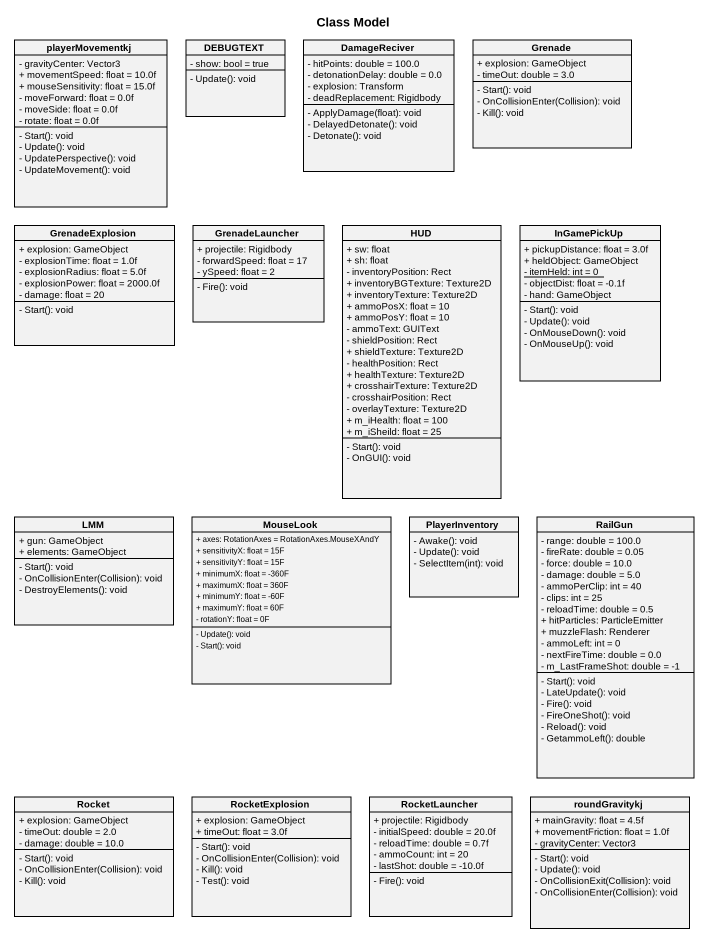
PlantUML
@startuml
title Class Model
hide circle
hide empty members
skinparam classAttributeIconSize 0
class playerMovementkj {
  - gravityCenter: Vector3
  + movementSpeed: float = 10.0f
  + mouseSensitivity: float = 15.0f
  - moveForward: float = 0.0f
  - moveSide: float = 0.0f
  - rotate: float = 0.0f
  - Start(): void
  - Update(): void
  - UpdatePerspective(): void
  - UpdateMovement(): void
}
class DEBUGTEXT {
  - show: bool = true
  - Update(): void
}
class DamageReciver {
  - hitPoints: double = 100.0
  - detonationDelay: double = 0.0
  - explosion: Transform
  - deadReplacement: Rigidbody
  - ApplyDamage(float): void
  - DelayedDetonate(): void
  - Detonate(): void
}
class Grenade {
  + explosion: GameObject
  - timeOut: double = 3.0
  - Start(): void
  - OnCollisionEnter(Collision): void
  - Kill(): void
}
class GrenadeExplosion {
  + explosion: GameObject
  - explosionTime: float = 1.0f
  - explosionRadius: float = 5.0f
  - explosionPower: float = 2000.0f
  - damage: float = 20
  - Start(): void
}
class GrenadeLauncher {
  + projectile: Rigidbody
  - forwardSpeed: float = 17
  - ySpeed: float = 2
  - Fire(): void
}
class HUD {
  + sw: float
  + sh: float
  - inventoryPosition: Rect
  + inventoryBGTexture: Texture2D
  + inventoryTexture: Texture2D
  + ammoPosX: float = 10
  + ammoPosY: float = 10
  - ammoText: GUIText
  - shieldPosition: Rect
  + shieldTexture: Texture2D
  - healthPosition: Rect
  + healthTexture: Texture2D
  + crosshairTexture: Texture2D
  - crosshairPosition: Rect
  - overlayTexture: Texture2D
  + m_iHealth: float = 100
  + m_iSheild: float = 25
  - Start(): void
  - OnGUI(): void
}
class InGamePickUp {
  + pickupDistance: float = 3.0f
  + heldObject: GameObject
  {static} - itemHeld: int = 0
  - objectDist: float = -0.1f
  - hand: GameObject
  - Start(): void
  - Update(): void
  - OnMouseDown(): void
  - OnMouseUp(): void
}
class LMM {
  + gun: GameObject
  + elements: GameObject
  - Start(): void
  - OnCollisionEnter(Collision): void
  - DestroyElements(): void
}
class MouseLook {
  + axes: RotationAxes = RotationAxes.MouseXAndY
  + sensitivityX: float = 15F
  + sensitivityY: float = 15F
  + minimumX: float = -360F
  + maximumX: float = 360F
  + minimumY: float = -60F
  + maximumY: float = 60F
  - rotationY: float = 0F
  - Update(): void
  - Start(): void
}
class PlayerInventory {
  - Awake(): void
  - Update(): void
  - SelectItem(int): void
}
class RailGun {
  - range: double = 100.0
  - fireRate: double = 0.05
  - force: double = 10.0
  - damage: double = 5.0
  - ammoPerClip: int = 40
  - clips: int = 25
  - reloadTime: double = 0.5
  + hitParticles: ParticleEmitter
  + muzzleFlash: Renderer
  - ammoLeft: int = 0
  - nextFireTime: double = 0.0
  - m_LastFrameShot: double = -1
  - Start(): void
  - LateUpdate(): void
  - Fire(): void
  - FireOneShot(): void
  - Reload(): void
  - GetammoLeft(): double
}
class Rocket {
  + explosion: GameObject
  - timeOut: double = 2.0
  - damage: double = 10.0
  - Start(): void
  - OnCollisionEnter(Collision): void
  - Kill(): void
}
class RocketExplosion {
  + explosion: GameObject
  + timeOut: float = 3.0f
  - Start(): void
  - OnCollisionEnter(Collision): void
  - Kill(): void
  - Test(): void
}
class RocketLauncher {
  + projectile: Rigidbody
  - initialSpeed: double = 20.0f
  - reloadTime: double = 0.7f
  - ammoCount: int = 20
  - lastShot: double = -10.0f
  - Fire(): void
}
class roundGravitykj {
  + mainGravity: float = 4.5f
  + movementFriction: float = 1.0f
  - gravityCenter: Vector3
  - Start(): void
  - Update(): void
  - OnCollisionExit(Collision): void
  - OnCollisionEnter(Collision): void
}
@enduml
